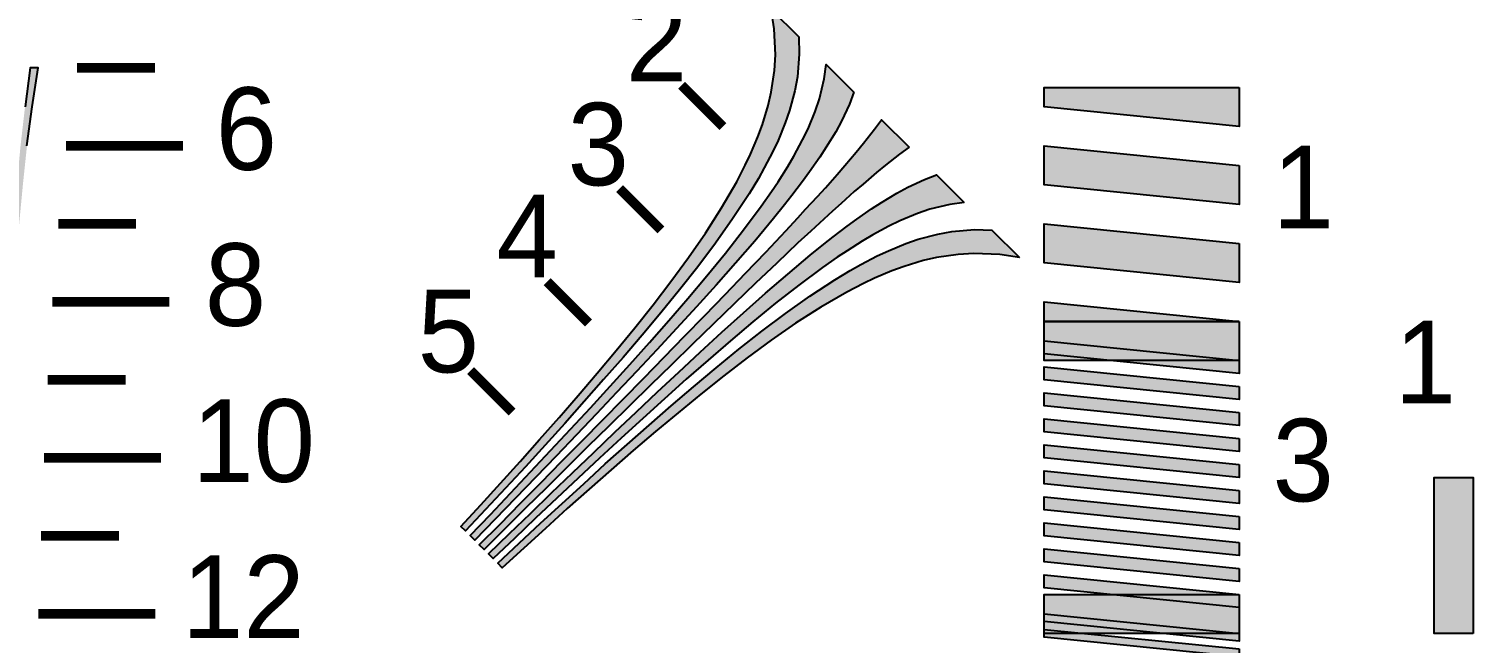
# Model space of a CAD drawing. Header units: millimetres. Extents: x 0 to 1582, y 0 to 984.
# Drawn here: x 902.8 to 1199.1, y 666.2 to 792.2 of the extents above; entities that cross this region are included whole.
import ezdxf

# ---------------------------------------------------------------- set-up
doc = ezdxf.new("R2010")
doc.units = ezdxf.units.MM
for name, color, linetype in [('CENTER', 7, 'Continuous'), ('LABELS', 7, 'Continuous'), ('PERIPHERY', 7, 'Continuous')]:
    doc.layers.add(name, color=color, linetype=linetype)

msp = doc.modelspace()

# ---------------------------------------------------------------- hatches: boundary and pattern name
at = {"layer": 'CENTER', "true_color": 0x000000}
h = msp.add_hatch(color=7, dxfattribs=at)
h.dxf.hatch_style = 1
h.paths.add_polyline_path([(903.12, 784.25), (902.04, 776.25), (901.12, 768.25), (900.36, 760.25), (899.68, 752.25), (899.12, 744.25), (898.64, 736.25), (898.16, 728.25), (897.8, 720.25), (897.44, 712.25), (897.12, 704.25), (896.84, 696.25), (896.56, 688.25), (896.32, 680.25), (896.12, 672.25), (895.92, 664.25), (895.72, 656.25), (895.56, 648.25), (895.4, 640.25), (895.24, 632.25), (895.12, 624.25), (895, 616.25), (894.88, 608.25), (894.76, 600.25), (894.64, 592.25), (894.56, 584.25), (894.44, 576.25), (894.36, 568.25), (894.28, 560.25), (894.2, 552.25), (894.12, 544.25), (894.52, 544.25), (894.6, 552.25), (894.68, 560.25), (894.8, 568.25), (894.88, 576.25), (895, 584.25), (895.12, 592.25), (895.24, 600.25), (895.36, 608.25), (895.52, 616.25), (895.64, 624.25), (895.8, 632.25), (895.96, 640.25), (896.16, 648.25), (896.36, 656.25), (896.56, 664.25), (896.8, 672.25), (897.04, 680.25), (897.32, 688.25), (897.6, 696.25), (897.92, 704.25), (898.28, 712.25), (898.68, 720.25), (899.12, 728.25), (899.64, 736.25), (900.2, 744.25), (900.84, 752.25), (901.6, 760.25), (902.44, 768.25), (903.48, 776.25), (904.72, 784.25), (903.12, 784.25)])
h = msp.add_hatch(color=7, dxfattribs=at)
h.dxf.hatch_style = 1
h.paths.add_polyline_path([(1199.12, 668.25), (1191.12, 668.25), (1191.12, 700.25), (1199.12, 700.25), (1199.12, 668.25)])
at = {"layer": 'PERIPHERY', "true_color": 0x000000}
h = msp.add_hatch(color=7, dxfattribs=at)
h.dxf.hatch_style = 1
h.paths.add_polyline_path([(1060.77, 790.59), (1060.89, 787.09), (1060.49, 782.39), (1059.95, 779.54), (1058.88, 775.52), (1058, 773), (1056.53, 769.38), (1055.46, 767.06), (1053.7, 763.72), (1052.49, 761.55), (1050.57, 758.38), (1047.2, 753.26), (1043.66, 748.31), (1040.04, 743.45), (1036.31, 738.69), (1032.49, 734.03), (1028.62, 729.41), (1024.72, 724.83), (1020.75, 720.31), (1016.77, 715.81), (1012.78, 711.31), (1008.73, 706.87), (1004.69, 702.43), (1000.62, 698.02), (996.52, 693.64), (992.41, 689.25), (991.48, 690.19), (995.53, 694.63), (999.57, 699.07), (1003.61, 703.51), (1007.6, 708.01), (1011.59, 712.5), (1015.52, 717.06), (1019.42, 721.64), (1023.3, 726.25), (1027.12, 730.92), (1030.88, 735.64), (1034.56, 740.45), (1038.15, 745.34), (1041.63, 750.35), (1044.94, 755.53), (1048.05, 760.9), (1049.77, 764.26), (1050.88, 766.56), (1052.4, 770.12), (1053.31, 772.61), (1054.47, 776.54), (1055.12, 779.28), (1055.77, 783.73), (1055.97, 786.92), (1055.74, 792.24), (1055.12, 796.25), (1060.77, 790.59)])
h = msp.add_hatch(color=7, dxfattribs=at)
h.dxf.hatch_style = 1
h.paths.add_polyline_path([(1072.09, 779.28), (1071.16, 776.82), (1069.54, 773.34), (1068.36, 771.13), (1066.43, 767.97), (1065.07, 765.93), (1063.01, 762.9), (1061.57, 760.95), (1059.36, 758.07), (1057.86, 756.17), (1055.6, 753.34), (1051.73, 748.73), (1047.8, 744.18), (1043.81, 739.68), (1039.79, 735.21), (1035.72, 730.8), (1031.64, 726.39), (1027.54, 722), (1023.41, 717.65), (1019.28, 713.29), (1015.15, 708.94), (1011, 704.61), (1006.84, 700.28), (1002.65, 695.98), (998.5, 691.66), (994.31, 687.36), (993.38, 688.29), (997.5, 692.65), (1001.63, 697), (1005.77, 701.36), (1009.87, 705.74), (1013.97, 710.13), (1018.04, 714.54), (1022.08, 718.98), (1026.13, 723.42), (1030.15, 727.89), (1034.1, 732.41), (1038.04, 736.97), (1041.91, 741.58), (1045.73, 746.25), (1049.46, 751), (1053.08, 755.86), (1055.18, 758.86), (1056.53, 760.9), (1058.51, 764.01), (1059.76, 766.16), (1061.54, 769.47), (1062.67, 771.73), (1064.17, 775.32), (1065.02, 777.87), (1066.01, 781.97), (1066.43, 784.94), (1072.09, 779.28)])
h = msp.add_hatch(color=7, dxfattribs=at)
h.dxf.hatch_style = 1
h.paths.add_polyline_path([(1151.12, 780.25), (1151.12, 772.25), (1111.12, 776.25), (1111.12, 780.25), (1151.12, 780.25)])
h = msp.add_hatch(color=7, dxfattribs=at)
h.dxf.hatch_style = 1
h.paths.add_polyline_path([(1083.4, 767.97), (1081.45, 766.52), (1078.6, 764.29), (1076.73, 762.76), (1073.99, 760.41), (1072.15, 758.86), (1069.46, 756.45), (1067.68, 754.84), (1065.02, 752.41), (1063.27, 750.77), (1060.61, 748.33), (1056.25, 744.2), (1051.9, 740.08), (1047.57, 735.92), (1043.27, 731.73), (1038.97, 727.54), (1034.67, 723.36), (1030.37, 719.17), (1026.1, 714.96), (1021.8, 710.77), (1017.53, 706.56), (1013.26, 702.34), (1008.99, 698.13), (1004.72, 693.92), (1000.45, 689.7), (996.21, 685.46), (995.24, 686.42), (999.49, 690.66), (1003.7, 694.93), (1007.92, 699.2), (1012.13, 703.47), (1016.34, 707.75), (1020.56, 712.02), (1024.74, 716.31), (1028.96, 720.59), (1033.14, 724.88), (1037.33, 729.18), (1041.52, 733.48), (1045.7, 737.78), (1049.86, 742.11), (1053.99, 746.47), (1058.12, 750.82), (1060.55, 753.48), (1062.19, 755.23), (1064.63, 757.89), (1066.24, 759.67), (1068.62, 762.39), (1070.2, 764.2), (1072.55, 766.94), (1074.07, 768.81), (1076.31, 771.66), (1077.75, 773.61), (1083.4, 767.97)])
h = msp.add_hatch(color=7, dxfattribs=at)
h.dxf.hatch_style = 1
h.paths.add_polyline_path([(1151.12, 764.25), (1151.12, 756.25), (1111.12, 760.25), (1111.12, 768.25), (1151.12, 764.25)])
h = msp.add_hatch(color=7, dxfattribs=at)
h.dxf.hatch_style = 1
h.paths.add_polyline_path([(1094.72, 756.65), (1091.75, 756.23), (1087.65, 755.24), (1085.1, 754.39), (1081.51, 752.89), (1079.22, 751.79), (1075.94, 749.98), (1073.79, 748.73), (1070.68, 746.75), (1068.64, 745.4), (1065.64, 743.3), (1060.78, 739.68), (1056.03, 735.95), (1051.36, 732.13), (1046.75, 728.26), (1042.19, 724.32), (1037.67, 720.36), (1033.2, 716.35), (1028.76, 712.3), (1024.32, 708.26), (1019.91, 704.19), (1015.52, 700.08), (1011.14, 695.98), (1006.78, 691.85), (1002.43, 687.72), (998.07, 683.6), (997.14, 684.53), (1001.44, 688.71), (1005.77, 692.87), (1010.06, 697.06), (1014.39, 701.21), (1018.72, 705.37), (1023.07, 709.5), (1027.43, 713.63), (1031.78, 717.76), (1036.17, 721.86), (1040.58, 725.94), (1044.99, 730.01), (1049.46, 734.03), (1053.96, 738.01), (1058.51, 741.95), (1063.13, 745.82), (1065.95, 748.09), (1067.85, 749.58), (1070.73, 751.79), (1072.69, 753.23), (1075.69, 755.32), (1077.75, 756.65), (1080.92, 758.58), (1083.12, 759.77), (1086.6, 761.38), (1089.06, 762.31), (1094.72, 756.65)])
h = msp.add_hatch(color=7, dxfattribs=at)
h.dxf.hatch_style = 1
h.paths.add_polyline_path([(1106.03, 745.34), (1102.01, 745.96), (1096.7, 746.19), (1093.5, 745.99), (1089.06, 745.34), (1086.29, 744.72), (1082.38, 743.53), (1079.89, 742.62), (1076.33, 741.1), (1074.04, 739.99), (1070.67, 738.27), (1065.3, 735.16), (1060.12, 731.85), (1055.12, 728.37), (1050.22, 724.78), (1045.42, 721.1), (1040.69, 717.34), (1036.02, 713.52), (1031.41, 709.64), (1026.83, 705.74), (1022.28, 701.81), (1017.78, 697.82), (1013.28, 693.83), (1008.84, 689.79), (1004.4, 685.74), (999.96, 681.7), (999.03, 682.63), (1003.41, 686.73), (1007.8, 690.83), (1012.21, 694.91), (1016.65, 698.95), (1021.09, 703), (1025.59, 706.98), (1030.08, 710.97), (1034.61, 714.93), (1039.19, 718.84), (1043.8, 722.71), (1048.47, 726.53), (1053.22, 730.26), (1058.08, 733.88), (1063.04, 737.42), (1068.16, 740.78), (1071.32, 742.71), (1073.5, 743.92), (1076.84, 745.68), (1079.16, 746.75), (1082.75, 748.25), (1085.3, 749.1), (1089.31, 750.17), (1092.17, 750.71), (1096.86, 751.11), (1100.37, 750.99), (1106.03, 745.34)])
h = msp.add_hatch(color=7, dxfattribs=at)
h.dxf.hatch_style = 1
h.paths.add_polyline_path([(1151.12, 748.25), (1151.12, 740.25), (1111.12, 744.25), (1111.12, 752.25), (1151.12, 748.25)])
h = msp.add_hatch(color=7, dxfattribs=at)
h.dxf.hatch_style = 1
h.paths.add_polyline_path([(1151.12, 732.25), (1111.12, 732.25), (1111.12, 736.25), (1151.12, 732.25)])
h = msp.add_hatch(color=7, dxfattribs=at)
h.dxf.hatch_style = 1
h.paths.add_polyline_path([(1151.12, 732.25), (1151.12, 724.25), (1111.12, 724.25), (1111.12, 732.25), (1151.12, 732.25)])
h = msp.add_hatch(color=7, dxfattribs=at)
h.dxf.hatch_style = 1
h.paths.add_polyline_path([(1151.12, 724.25), (1151.12, 721.58), (1111.12, 725.58), (1111.12, 728.25), (1151.12, 724.25)])
h = msp.add_hatch(color=7, dxfattribs=at)
h.dxf.hatch_style = 1
h.paths.add_polyline_path([(1151.12, 718.92), (1151.12, 716.25), (1111.12, 720.25), (1111.12, 722.92), (1151.12, 718.92)])
h = msp.add_hatch(color=7, dxfattribs=at)
h.dxf.hatch_style = 1
h.paths.add_polyline_path([(1151.12, 713.58), (1151.12, 710.91), (1111.12, 714.92), (1111.12, 717.58), (1151.12, 713.58)])
h = msp.add_hatch(color=7, dxfattribs=at)
h.dxf.hatch_style = 1
h.paths.add_polyline_path([(1151.12, 708.25), (1151.12, 705.58), (1111.12, 709.58), (1111.12, 712.25), (1151.12, 708.25)])
h = msp.add_hatch(color=7, dxfattribs=at)
h.dxf.hatch_style = 1
h.paths.add_polyline_path([(1151.12, 702.92), (1151.12, 700.25), (1111.12, 704.25), (1111.12, 706.91), (1151.12, 702.92)])
h = msp.add_hatch(color=7, dxfattribs=at)
h.dxf.hatch_style = 1
h.paths.add_polyline_path([(1151.12, 697.58), (1151.12, 694.91), (1111.12, 698.91), (1111.12, 701.58), (1151.12, 697.58)])
h = msp.add_hatch(color=7, dxfattribs=at)
h.dxf.hatch_style = 1
h.paths.add_polyline_path([(1151.12, 692.25), (1151.12, 689.58), (1111.12, 693.58), (1111.12, 696.25), (1151.12, 692.25)])
h = msp.add_hatch(color=7, dxfattribs=at)
h.dxf.hatch_style = 1
h.paths.add_polyline_path([(1151.12, 686.91), (1151.12, 684.25), (1111.12, 688.25), (1111.12, 690.92), (1151.12, 686.91)])
h = msp.add_hatch(color=7, dxfattribs=at)
h.dxf.hatch_style = 1
h.paths.add_polyline_path([(1151.12, 681.58), (1151.12, 678.91), (1111.12, 682.91), (1111.12, 685.58), (1151.12, 681.58)])
h = msp.add_hatch(color=7, dxfattribs=at)
h.dxf.hatch_style = 1
h.paths.add_polyline_path([(1151.12, 676.25), (1151.12, 673.58), (1111.12, 677.58), (1111.12, 680.25), (1151.12, 676.25)])
h = msp.add_hatch(color=7, dxfattribs=at)
h.dxf.hatch_style = 1
h.paths.add_polyline_path([(1151.12, 676.25), (1151.12, 668.25), (1111.12, 668.25), (1111.12, 676.25), (1151.12, 676.25)])
h = msp.add_hatch(color=7, dxfattribs=at)
h.dxf.hatch_style = 1
h.paths.add_polyline_path([(1151.12, 668.25), (1151.12, 666.65), (1111.12, 670.65), (1111.12, 672.25), (1151.12, 668.25)])
h = msp.add_hatch(color=7, dxfattribs=at)
h.dxf.hatch_style = 1
h.paths.add_polyline_path([(1151.12, 665.05), (1151.12, 663.45), (1111.12, 667.45), (1111.12, 669.05), (1151.12, 665.05)])

# ---------------------------------------------------------------- linework, layer by layer
at = {"layer": 'CENTER', "color": 250, "lineweight": 35, "const_width": 2}
for points in [[(912.72, 784.25), (928.72, 784.25)], [(910.44, 768.25), (934.44, 768.25)], [(908.84, 752.25), (924.84, 752.25)], [(907.64, 736.25), (931.64, 736.25)], [(906.68, 720.25), (922.68, 720.25)], [(905.92, 704.25), (929.92, 704.25)], [(905.32, 688.25), (921.32, 688.25)], [(904.8, 672.25), (928.8, 672.25)]]:
    msp.add_lwpolyline(points, dxfattribs=at)
at = {"layer": 'CENTER', "color": 250}
msp.add_lwpolyline([(902.44, 768.25), (903.48, 776.25), (904.72, 784.25), (903.12, 784.25), (903.12, 784.25), (902.04, 776.25)], dxfattribs=at)
msp.add_lwpolyline([(1199.12, 668.25), (1191.12, 668.25), (1191.12, 700.25), (1199.12, 700.25), (1199.12, 668.25)], close=True, dxfattribs=at)
at = {"layer": 'CENTER', "color": 250, "true_color": 0x000000}
for points in [[(904.72, 784.25), (900.36, 760.25), (899.68, 752.25)], [(899.68, 752.25), (903.48, 776.25), (904.72, 784.25)], [(904.72, 784.25), (901.12, 768.25), (900.36, 760.25)], [(904.72, 784.25), (902.04, 776.25), (901.12, 768.25)], [(904.72, 784.25), (903.12, 784.25), (902.04, 776.25)], [(899.68, 752.25), (902.44, 768.25), (903.48, 776.25)], [(1199.12, 668.25), (1199.12, 700.25), (1191.12, 700.25)], [(1191.12, 700.25), (1191.12, 668.25), (1199.12, 668.25)]]:
    msp.add_solid(points, dxfattribs=at)
at = {"layer": 'PERIPHERY', "color": 250}
for points in [[(1060.77, 790.59), (1060.89, 787.09), (1060.49, 782.39), (1059.95, 779.54), (1058.88, 775.52), (1058, 773), (1056.53, 769.38), (1055.46, 767.06), (1053.7, 763.72), (1052.49, 761.55), (1050.57, 758.38), (1047.2, 753.26), (1043.66, 748.31), (1040.04, 743.45), (1036.31, 738.69), (1032.49, 734.03), (1028.62, 729.41), (1024.72, 724.83), (1020.75, 720.31), (1016.77, 715.81), (1012.78, 711.31), (1008.73, 706.87), (1004.69, 702.43), (1000.62, 698.02), (996.52, 693.64), (992.41, 689.25), (991.48, 690.19), (995.53, 694.63), (999.57, 699.07), (1003.61, 703.51), (1007.6, 708.01), (1011.59, 712.5), (1015.52, 717.06), (1019.42, 721.64), (1023.3, 726.25), (1027.12, 730.92), (1030.88, 735.64), (1034.56, 740.45), (1038.15, 745.34), (1041.63, 750.35), (1044.94, 755.53), (1048.05, 760.9), (1049.77, 764.26), (1050.88, 766.56), (1052.4, 770.12), (1053.31, 772.61), (1054.47, 776.54), (1055.12, 779.28), (1055.77, 783.73), (1055.97, 786.92), (1055.74, 792.24), (1055.12, 796.25), (1060.77, 790.59)], [(1072.09, 779.28), (1071.16, 776.82), (1069.54, 773.34), (1068.36, 771.13), (1066.43, 767.97), (1065.07, 765.93), (1063.01, 762.9), (1061.57, 760.95), (1059.36, 758.07), (1057.86, 756.17), (1055.6, 753.34), (1051.73, 748.73), (1047.8, 744.18), (1043.81, 739.68), (1039.79, 735.21), (1035.72, 730.8), (1031.64, 726.39), (1027.54, 722), (1023.41, 717.65), (1019.28, 713.29), (1015.15, 708.94), (1011, 704.61), (1006.84, 700.28), (1002.65, 695.98), (998.5, 691.66), (994.31, 687.36), (993.38, 688.29), (997.5, 692.65), (1001.63, 697), (1005.77, 701.36), (1009.87, 705.74), (1013.97, 710.13), (1018.04, 714.54), (1022.08, 718.98), (1026.13, 723.42), (1030.15, 727.89), (1034.1, 732.41), (1038.04, 736.97), (1041.91, 741.58), (1045.73, 746.25), (1049.46, 751), (1053.08, 755.86), (1055.18, 758.86), (1056.53, 760.9), (1058.51, 764.01), (1059.76, 766.16), (1061.54, 769.47), (1062.67, 771.73), (1064.17, 775.32), (1065.02, 777.87), (1066.01, 781.97), (1066.43, 784.94), (1072.09, 779.28)], [(1151.12, 780.25), (1151.12, 772.25), (1111.12, 776.25), (1111.12, 780.25), (1151.12, 780.25)], [(1083.4, 767.97), (1081.45, 766.52), (1078.6, 764.29), (1076.73, 762.76), (1073.99, 760.41), (1072.15, 758.86), (1069.46, 756.45), (1067.68, 754.84), (1065.02, 752.41), (1063.27, 750.77), (1060.61, 748.33), (1056.25, 744.2), (1051.9, 740.08), (1047.57, 735.92), (1043.27, 731.73), (1038.97, 727.54), (1034.67, 723.36), (1030.37, 719.17), (1026.1, 714.96), (1021.8, 710.77), (1017.53, 706.56), (1013.26, 702.34), (1008.99, 698.13), (1004.72, 693.92), (1000.45, 689.7), (996.21, 685.46), (995.24, 686.42), (999.49, 690.66), (1003.7, 694.93), (1007.92, 699.2), (1012.13, 703.47), (1016.34, 707.75), (1020.56, 712.02), (1024.74, 716.31), (1028.96, 720.59), (1033.14, 724.88), (1037.33, 729.18), (1041.52, 733.48), (1045.7, 737.78), (1049.86, 742.11), (1053.99, 746.47), (1058.12, 750.82), (1060.55, 753.48), (1062.19, 755.23), (1064.63, 757.89), (1066.24, 759.67), (1068.62, 762.39), (1070.2, 764.2), (1072.55, 766.94), (1074.07, 768.81), (1076.31, 771.66), (1077.75, 773.61), (1083.4, 767.97)], [(1151.12, 764.25), (1151.12, 756.25), (1111.12, 760.25), (1111.12, 768.25), (1151.12, 764.25)], [(1094.72, 756.65), (1091.75, 756.23), (1087.65, 755.24), (1085.1, 754.39), (1081.51, 752.89), (1079.22, 751.79), (1075.94, 749.98), (1073.79, 748.73), (1070.68, 746.75), (1068.64, 745.4), (1065.64, 743.3), (1060.78, 739.68), (1056.03, 735.95), (1051.36, 732.13), (1046.75, 728.26), (1042.19, 724.32), (1037.67, 720.36), (1033.2, 716.35), (1028.76, 712.3), (1024.32, 708.26), (1019.91, 704.19), (1015.52, 700.08), (1011.14, 695.98), (1006.78, 691.85), (1002.43, 687.72), (998.07, 683.6), (997.14, 684.53), (1001.44, 688.71), (1005.77, 692.87), (1010.06, 697.06), (1014.39, 701.21), (1018.72, 705.37), (1023.07, 709.5), (1027.43, 713.63), (1031.78, 717.76), (1036.17, 721.86), (1040.58, 725.94), (1044.99, 730.01), (1049.46, 734.03), (1053.96, 738.01), (1058.51, 741.95), (1063.13, 745.82), (1065.95, 748.09), (1067.85, 749.58), (1070.73, 751.79), (1072.69, 753.23), (1075.69, 755.32), (1077.75, 756.65), (1080.92, 758.58), (1083.12, 759.77), (1086.6, 761.38), (1089.06, 762.31), (1094.72, 756.65)], [(1106.03, 745.34), (1102.01, 745.96), (1096.7, 746.19), (1093.5, 745.99), (1089.06, 745.34), (1086.29, 744.72), (1082.38, 743.53), (1079.89, 742.62), (1076.33, 741.1), (1074.04, 739.99), (1070.67, 738.27), (1065.3, 735.16), (1060.12, 731.85), (1055.12, 728.37), (1050.22, 724.78), (1045.42, 721.1), (1040.69, 717.34), (1036.02, 713.52), (1031.41, 709.64), (1026.83, 705.74), (1022.28, 701.81), (1017.78, 697.82), (1013.28, 693.83), (1008.84, 689.79), (1004.4, 685.74), (999.96, 681.7), (999.03, 682.63), (1003.41, 686.73), (1007.8, 690.83), (1012.21, 694.91), (1016.65, 698.95), (1021.09, 703), (1025.59, 706.98), (1030.08, 710.97), (1034.61, 714.93), (1039.19, 718.84), (1043.8, 722.71), (1048.47, 726.53), (1053.22, 730.26), (1058.08, 733.88), (1063.04, 737.42), (1068.16, 740.78), (1071.32, 742.71), (1073.5, 743.92), (1076.84, 745.68), (1079.16, 746.75), (1082.75, 748.25), (1085.3, 749.1), (1089.31, 750.17), (1092.17, 750.71), (1096.86, 751.11), (1100.37, 750.99), (1106.03, 745.34)], [(1151.12, 748.25), (1151.12, 740.25), (1111.12, 744.25), (1111.12, 752.25), (1151.12, 748.25)], [(1151.12, 732.25), (1111.12, 732.25), (1111.12, 736.25), (1151.12, 732.25)], [(1151.12, 732.25), (1151.12, 724.25), (1111.12, 724.25), (1111.12, 732.25), (1151.12, 732.25)], [(1151.12, 724.25), (1151.12, 721.58), (1111.12, 725.58), (1111.12, 728.25), (1151.12, 724.25)], [(1151.12, 718.92), (1151.12, 716.25), (1111.12, 720.25), (1111.12, 722.92), (1151.12, 718.92)], [(1151.12, 713.58), (1151.12, 710.91), (1111.12, 714.92), (1111.12, 717.58), (1151.12, 713.58)], [(1151.12, 708.25), (1151.12, 705.58), (1111.12, 709.58), (1111.12, 712.25), (1151.12, 708.25)], [(1151.12, 702.92), (1151.12, 700.25), (1111.12, 704.25), (1111.12, 706.91), (1151.12, 702.92)], [(1151.12, 697.58), (1151.12, 694.91), (1111.12, 698.91), (1111.12, 701.58), (1151.12, 697.58)], [(1151.12, 692.25), (1151.12, 689.58), (1111.12, 693.58), (1111.12, 696.25), (1151.12, 692.25)], [(1151.12, 686.91), (1151.12, 684.25), (1111.12, 688.25), (1111.12, 690.92), (1151.12, 686.91)], [(1151.12, 681.58), (1151.12, 678.91), (1111.12, 682.91), (1111.12, 685.58), (1151.12, 681.58)], [(1151.12, 676.25), (1151.12, 673.58), (1111.12, 677.58), (1111.12, 680.25), (1151.12, 676.25)], [(1151.12, 676.25), (1151.12, 668.25), (1111.12, 668.25), (1111.12, 676.25), (1151.12, 676.25)], [(1151.12, 668.25), (1151.12, 666.65), (1111.12, 670.65), (1111.12, 672.25), (1151.12, 668.25)], [(1151.12, 665.05), (1151.12, 663.45), (1111.12, 667.45), (1111.12, 669.05), (1151.12, 665.05)]]:
    msp.add_lwpolyline(points, close=True, dxfattribs=at)
at = {"layer": 'PERIPHERY', "color": 250, "lineweight": 35, "const_width": 2}
for points in [[(1036.73, 780.7), (1045.22, 772.21)], [(1024.01, 759.48), (1032.49, 751)], [(1009.16, 740.39), (1017.64, 731.91)], [(993.46, 722.15), (1001.95, 713.66)]]:
    msp.add_lwpolyline(points, dxfattribs=at)
at = {"layer": 'PERIPHERY', "color": 250, "true_color": 0x000000}
for points in [[(1060.77, 790.59), (1055.12, 796.25), (1055.74, 792.24)], [(1060.77, 790.59), (1055.74, 792.24), (1055.97, 786.92)], [(1060.77, 790.59), (1052.4, 770.12), (1043.66, 748.31)], [(1060.77, 790.59), (1043.66, 748.31), (1047.2, 753.26)], [(1060.77, 790.59), (1047.2, 753.26), (1050.57, 758.38)], [(1060.77, 790.59), (1050.57, 758.38), (1052.49, 761.55)], [(1060.77, 790.59), (1053.31, 772.61), (1052.4, 770.12)], [(1060.77, 790.59), (1052.49, 761.55), (1053.7, 763.72)], [(1060.77, 790.59), (1054.47, 776.54), (1053.31, 772.61)], [(1060.77, 790.59), (1053.7, 763.72), (1055.46, 767.06)], [(1060.77, 790.59), (1055.12, 779.28), (1054.47, 776.54)], [(1060.77, 790.59), (1055.77, 783.73), (1055.12, 779.28)], [(1060.77, 790.59), (1055.46, 767.06), (1056.53, 769.38)], [(1060.77, 790.59), (1055.97, 786.92), (1055.77, 783.73)], [(1060.77, 790.59), (1056.53, 769.38), (1058, 773)], [(1060.77, 790.59), (1058, 773), (1058.88, 775.52)], [(1060.77, 790.59), (1058.88, 775.52), (1059.95, 779.54)], [(1060.77, 790.59), (1059.95, 779.54), (1060.49, 782.39)], [(1060.49, 782.39), (1060.89, 787.09), (1060.77, 790.59)], [(1072.09, 779.28), (1066.43, 784.94), (1066.01, 781.97)], [(1072.09, 779.28), (1045.73, 746.25), (1023.41, 717.65)], [(1072.09, 779.28), (1023.41, 717.65), (1027.54, 722)], [(1072.09, 779.28), (1027.54, 722), (1031.64, 726.39)], [(1072.09, 779.28), (1031.64, 726.39), (1035.72, 730.8)], [(1072.09, 779.28), (1035.72, 730.8), (1039.79, 735.21)], [(1072.09, 779.28), (1039.79, 735.21), (1043.81, 739.68)], [(1072.09, 779.28), (1043.81, 739.68), (1047.8, 744.18)], [(1072.09, 779.28), (1049.46, 751), (1045.73, 746.25)], [(1072.09, 779.28), (1047.8, 744.18), (1051.73, 748.73)], [(1072.09, 779.28), (1053.08, 755.86), (1049.46, 751)], [(1072.09, 779.28), (1051.73, 748.73), (1055.6, 753.34)], [(1072.09, 779.28), (1055.18, 758.86), (1053.08, 755.86)], [(1072.09, 779.28), (1056.53, 760.9), (1055.18, 758.86)], [(1072.09, 779.28), (1055.6, 753.34), (1057.86, 756.17)], [(1072.09, 779.28), (1058.51, 764.01), (1056.53, 760.9)], [(1072.09, 779.28), (1057.86, 756.17), (1059.36, 758.07)], [(1072.09, 779.28), (1059.76, 766.16), (1058.51, 764.01)], [(1072.09, 779.28), (1059.36, 758.07), (1061.57, 760.95)], [(1072.09, 779.28), (1061.54, 769.47), (1059.76, 766.16)], [(1072.09, 779.28), (1062.67, 771.73), (1061.54, 769.47)], [(1072.09, 779.28), (1061.57, 760.95), (1063.01, 762.9)], [(1072.09, 779.28), (1064.17, 775.32), (1062.67, 771.73)], [(1072.09, 779.28), (1063.01, 762.9), (1065.07, 765.93)], [(1072.09, 779.28), (1065.02, 777.87), (1064.17, 775.32)], [(1072.09, 779.28), (1066.01, 781.97), (1065.02, 777.87)], [(1072.09, 779.28), (1065.07, 765.93), (1066.43, 767.97)], [(1072.09, 779.28), (1066.43, 767.97), (1068.36, 771.13)], [(1072.09, 779.28), (1068.36, 771.13), (1069.54, 773.34)], [(1069.54, 773.34), (1071.16, 776.82), (1072.09, 779.28)], [(1151.12, 780.25), (1111.12, 780.25), (1111.12, 776.25)], [(1111.12, 776.25), (1151.12, 772.25), (1151.12, 780.25)], [(1083.4, 767.97), (1077.75, 773.61), (1076.31, 771.66)], [(1083.4, 767.97), (1076.31, 771.66), (1074.07, 768.81)], [(1052.4, 770.12), (1050.88, 766.56), (1043.66, 748.31)], [(1083.4, 767.97), (1058.12, 750.82), (1053.99, 746.47)], [(1053.99, 746.47), (1081.45, 766.52), (1083.4, 767.97)], [(1083.4, 767.97), (1060.55, 753.48), (1058.12, 750.82)], [(1083.4, 767.97), (1062.19, 755.23), (1060.55, 753.48)], [(1083.4, 767.97), (1064.63, 757.89), (1062.19, 755.23)], [(1083.4, 767.97), (1066.24, 759.67), (1064.63, 757.89)], [(1083.4, 767.97), (1068.62, 762.39), (1066.24, 759.67)], [(1083.4, 767.97), (1070.2, 764.2), (1068.62, 762.39)], [(1083.4, 767.97), (1072.55, 766.94), (1070.2, 764.2)], [(1083.4, 767.97), (1074.07, 768.81), (1072.55, 766.94)], [(1151.12, 764.25), (1111.12, 768.25), (1111.12, 760.25)], [(1050.88, 766.56), (1049.77, 764.26), (1040.04, 743.45)], [(1050.88, 766.56), (1040.04, 743.45), (1043.66, 748.31)], [(1053.99, 746.47), (1078.6, 764.29), (1081.45, 766.52)], [(1049.77, 764.26), (1048.05, 760.9), (1040.04, 743.45)], [(1053.99, 746.47), (1076.73, 762.76), (1078.6, 764.29)], [(1053.99, 746.47), (1073.99, 760.41), (1076.73, 762.76)], [(1094.72, 756.65), (1089.06, 762.31), (1086.6, 761.38)], [(1111.12, 760.25), (1151.12, 756.25), (1151.12, 764.25)], [(1048.05, 760.9), (1044.94, 755.53), (1032.49, 734.03)], [(1048.05, 760.9), (1032.49, 734.03), (1036.31, 738.69)], [(1048.05, 760.9), (1036.31, 738.69), (1040.04, 743.45)], [(1053.99, 746.47), (1072.15, 758.86), (1073.99, 760.41)], [(1053.99, 746.47), (1069.46, 756.45), (1072.15, 758.86)], [(1094.72, 756.65), (1080.92, 758.58), (1077.75, 756.65)], [(1094.72, 756.65), (1083.12, 759.77), (1080.92, 758.58)], [(1094.72, 756.65), (1086.6, 761.38), (1083.12, 759.77)], [(1053.99, 746.47), (1067.68, 754.84), (1069.46, 756.45)], [(1094.72, 756.65), (1077.75, 756.65), (1075.69, 755.32)], [(1075.69, 755.32), (1091.75, 756.23), (1094.72, 756.65)], [(1075.69, 755.32), (1087.65, 755.24), (1091.75, 756.23)], [(1075.69, 755.32), (1001.44, 688.71), (997.14, 684.53)], [(1075.69, 755.32), (997.14, 684.53), (1024.32, 708.26)], [(1075.69, 755.32), (1005.77, 692.87), (1001.44, 688.71)], [(1075.69, 755.32), (1010.06, 697.06), (1005.77, 692.87)], [(1075.69, 755.32), (1014.39, 701.21), (1010.06, 697.06)], [(1075.69, 755.32), (1018.72, 705.37), (1014.39, 701.21)], [(1075.69, 755.32), (1023.07, 709.5), (1018.72, 705.37)], [(1075.69, 755.32), (1027.43, 713.63), (1023.07, 709.5)], [(1075.69, 755.32), (1024.32, 708.26), (1028.76, 712.3)], [(1075.69, 755.32), (1031.78, 717.76), (1027.43, 713.63)], [(1044.94, 755.53), (1041.63, 750.35), (1028.62, 729.41)], [(1044.94, 755.53), (1028.62, 729.41), (1032.49, 734.03)], [(1075.69, 755.32), (1028.76, 712.3), (1033.2, 716.35)], [(1075.69, 755.32), (1036.17, 721.86), (1031.78, 717.76)], [(1075.69, 755.32), (1033.2, 716.35), (1037.67, 720.36)], [(1075.69, 755.32), (1040.58, 725.94), (1036.17, 721.86)], [(1075.69, 755.32), (1037.67, 720.36), (1042.19, 724.32)], [(1075.69, 755.32), (1044.99, 730.01), (1040.58, 725.94)], [(1075.69, 755.32), (1042.19, 724.32), (1046.75, 728.26)], [(1075.69, 755.32), (1049.46, 734.03), (1044.99, 730.01)], [(1075.69, 755.32), (1046.75, 728.26), (1051.36, 732.13)], [(1075.69, 755.32), (1053.96, 738.01), (1049.46, 734.03)], [(1075.69, 755.32), (1051.36, 732.13), (1056.03, 735.95)], [(1075.69, 755.32), (1058.51, 741.95), (1053.96, 738.01)], [(1053.99, 746.47), (1065.02, 752.41), (1067.68, 754.84)], [(1075.69, 755.32), (1056.03, 735.95), (1060.78, 739.68)], [(1075.69, 755.32), (1063.13, 745.82), (1058.51, 741.95)], [(1075.69, 755.32), (1060.78, 739.68), (1065.64, 743.3)], [(1075.69, 755.32), (1065.95, 748.09), (1063.13, 745.82)], [(1075.69, 755.32), (1065.64, 743.3), (1068.64, 745.4)], [(1075.69, 755.32), (1067.85, 749.58), (1065.95, 748.09)], [(1075.69, 755.32), (1070.73, 751.79), (1067.85, 749.58)], [(1075.69, 755.32), (1068.64, 745.4), (1070.68, 746.75)], [(1075.69, 755.32), (1070.68, 746.75), (1073.79, 748.73)], [(1075.69, 755.32), (1072.69, 753.23), (1070.73, 751.79)], [(1075.69, 755.32), (1073.79, 748.73), (1075.94, 749.98)], [(1075.69, 755.32), (1075.94, 749.98), (1079.22, 751.79)], [(1075.69, 755.32), (1079.22, 751.79), (1081.51, 752.89)], [(1075.69, 755.32), (1081.51, 752.89), (1085.1, 754.39)], [(1075.69, 755.32), (1085.1, 754.39), (1087.65, 755.24)], [(1041.63, 750.35), (1038.15, 745.34), (1020.75, 720.31)], [(1041.63, 750.35), (1020.75, 720.31), (1024.72, 724.83)], [(1041.63, 750.35), (1024.72, 724.83), (1028.62, 729.41)], [(1053.99, 746.47), (1063.27, 750.77), (1065.02, 752.41)], [(1053.99, 746.47), (1060.61, 748.33), (1063.27, 750.77)], [(1106.03, 745.34), (1089.31, 750.17), (1085.3, 749.1)], [(1106.03, 745.34), (1092.17, 750.71), (1089.31, 750.17)], [(1106.03, 745.34), (1096.86, 751.11), (1092.17, 750.71)], [(1106.03, 745.34), (1100.37, 750.99), (1096.86, 751.11)], [(1151.12, 748.25), (1111.12, 752.25), (1111.12, 744.25)], [(1085.3, 749.1), (1039.19, 718.84), (1034.61, 714.93)], [(1085.3, 749.1), (1034.61, 714.93), (1060.12, 731.85)], [(1085.3, 749.1), (1043.8, 722.71), (1039.19, 718.84)], [(1085.3, 749.1), (1048.47, 726.53), (1043.8, 722.71)], [(1085.3, 749.1), (1053.22, 730.26), (1048.47, 726.53)], [(1085.3, 749.1), (1058.08, 733.88), (1053.22, 730.26)], [(1053.99, 746.47), (1056.25, 744.2), (1060.61, 748.33)], [(1085.3, 749.1), (1063.04, 737.42), (1058.08, 733.88)], [(1085.3, 749.1), (1060.12, 731.85), (1065.3, 735.16)], [(1085.3, 749.1), (1068.16, 740.78), (1063.04, 737.42)], [(1085.3, 749.1), (1065.3, 735.16), (1070.67, 738.27)], [(1085.3, 749.1), (1071.32, 742.71), (1068.16, 740.78)], [(1085.3, 749.1), (1070.67, 738.27), (1074.04, 739.99)], [(1085.3, 749.1), (1073.5, 743.92), (1071.32, 742.71)], [(1085.3, 749.1), (1076.84, 745.68), (1073.5, 743.92)], [(1085.3, 749.1), (1074.04, 739.99), (1076.33, 741.1)], [(1085.3, 749.1), (1076.33, 741.1), (1079.89, 742.62)], [(1085.3, 749.1), (1079.16, 746.75), (1076.84, 745.68)], [(1085.3, 749.1), (1082.75, 748.25), (1079.16, 746.75)], [(1085.3, 749.1), (1079.89, 742.62), (1082.38, 743.53)], [(1085.3, 749.1), (1082.38, 743.53), (1086.29, 744.72)], [(1085.3, 749.1), (1086.29, 744.72), (1089.06, 745.34)], [(1085.3, 749.1), (1089.06, 745.34), (1093.5, 745.99)], [(1085.3, 749.1), (1093.5, 745.99), (1096.7, 746.19)], [(1085.3, 749.1), (1096.7, 746.19), (1102.01, 745.96)], [(1085.3, 749.1), (1102.01, 745.96), (1106.03, 745.34)], [(1111.12, 744.25), (1151.12, 740.25), (1151.12, 748.25)], [(1053.99, 746.47), (1049.86, 742.11), (996.21, 685.46)], [(1053.99, 746.47), (996.21, 685.46), (1000.45, 689.7)], [(1053.99, 746.47), (1000.45, 689.7), (1004.72, 693.92)], [(1053.99, 746.47), (1004.72, 693.92), (1008.99, 698.13)], [(1053.99, 746.47), (1008.99, 698.13), (1013.26, 702.34)], [(1053.99, 746.47), (1013.26, 702.34), (1017.53, 706.56)], [(1038.15, 745.34), (1034.56, 740.45), (1016.77, 715.81)], [(1038.15, 745.34), (1016.77, 715.81), (1020.75, 720.31)], [(1053.99, 746.47), (1017.53, 706.56), (1021.8, 710.77)], [(1045.73, 746.25), (1041.91, 741.58), (1019.28, 713.29)], [(1045.73, 746.25), (1019.28, 713.29), (1023.41, 717.65)], [(1053.99, 746.47), (1021.8, 710.77), (1026.1, 714.96)], [(1053.99, 746.47), (1026.1, 714.96), (1030.37, 719.17)], [(1053.99, 746.47), (1030.37, 719.17), (1034.67, 723.36)], [(1053.99, 746.47), (1034.67, 723.36), (1038.97, 727.54)], [(1053.99, 746.47), (1038.97, 727.54), (1043.27, 731.73)], [(1053.99, 746.47), (1043.27, 731.73), (1047.57, 735.92)], [(1053.99, 746.47), (1047.57, 735.92), (1051.9, 740.08)], [(1053.99, 746.47), (1051.9, 740.08), (1056.25, 744.2)], [(1049.86, 742.11), (1045.7, 737.78), (996.21, 685.46)], [(1041.91, 741.58), (1038.04, 736.97), (1011, 704.61)], [(1041.91, 741.58), (1011, 704.61), (1015.15, 708.94)], [(1041.91, 741.58), (1015.15, 708.94), (1019.28, 713.29)], [(1045.7, 737.78), (1041.52, 733.48), (996.21, 685.46)], [(1034.56, 740.45), (1030.88, 735.64), (1012.78, 711.31)], [(1034.56, 740.45), (1012.78, 711.31), (1016.77, 715.81)], [(1038.04, 736.97), (1034.1, 732.41), (1002.65, 695.98)], [(1038.04, 736.97), (1002.65, 695.98), (1006.84, 700.28)], [(1030.88, 735.64), (1027.12, 730.92), (1004.69, 702.43)], [(1030.88, 735.64), (1004.69, 702.43), (1008.73, 706.87)], [(1038.04, 736.97), (1006.84, 700.28), (1011, 704.61)], [(1030.88, 735.64), (1008.73, 706.87), (1012.78, 711.31)], [(1111.12, 736.25), (1111.12, 732.25), (1151.12, 732.25)], [(1041.52, 733.48), (1037.33, 729.18), (996.21, 685.46)], [(1034.1, 732.41), (1030.15, 727.89), (998.5, 691.66)], [(1034.1, 732.41), (998.5, 691.66), (1002.65, 695.98)], [(1034.61, 714.93), (1055.12, 728.37), (1060.12, 731.85)], [(1151.12, 732.25), (1111.12, 732.25), (1111.12, 724.25)], [(1111.12, 724.25), (1151.12, 724.25), (1151.12, 732.25)], [(1037.33, 729.18), (1028.96, 720.59), (996.21, 685.46)], [(1027.12, 730.92), (1023.3, 726.25), (1000.62, 698.02)], [(1027.12, 730.92), (1000.62, 698.02), (1004.69, 702.43)], [(1037.33, 729.18), (1033.14, 724.88), (1028.96, 720.59)], [(1023.3, 726.25), (1019.42, 721.64), (992.41, 689.25)], [(1023.3, 726.25), (992.41, 689.25), (996.52, 693.64)], [(1030.15, 727.89), (1026.13, 723.42), (994.31, 687.36)], [(1030.15, 727.89), (994.31, 687.36), (998.5, 691.66)], [(1023.3, 726.25), (996.52, 693.64), (1000.62, 698.02)], [(1034.61, 714.93), (1050.22, 724.78), (1055.12, 728.37)], [(1151.12, 724.25), (1111.12, 728.25), (1111.12, 725.58)], [(1026.13, 723.42), (1018.04, 714.54), (994.31, 687.36)], [(1026.13, 723.42), (1022.08, 718.98), (1018.04, 714.54)], [(1034.61, 714.93), (1045.42, 721.1), (1050.22, 724.78)], [(1111.12, 725.58), (1151.12, 721.58), (1151.12, 724.25)], [(1019.42, 721.64), (1015.52, 717.06), (992.41, 689.25)], [(1028.96, 720.59), (1020.56, 712.02), (996.21, 685.46)], [(1028.96, 720.59), (1024.74, 716.31), (1020.56, 712.02)], [(1034.61, 714.93), (1040.69, 717.34), (1045.42, 721.1)], [(1151.12, 718.92), (1111.12, 722.92), (1111.12, 720.25)], [(1111.12, 720.25), (1151.12, 716.25), (1151.12, 718.92)], [(1015.52, 717.06), (1011.59, 712.5), (992.41, 689.25)], [(1034.61, 714.93), (1036.02, 713.52), (1040.69, 717.34)], [(1151.12, 713.58), (1111.12, 717.58), (1111.12, 714.92)], [(1018.04, 714.54), (1013.97, 710.13), (994.31, 687.36)], [(1034.61, 714.93), (1003.41, 686.73), (999.03, 682.63)], [(1034.61, 714.93), (999.03, 682.63), (999.96, 681.7)], [(1034.61, 714.93), (999.96, 681.7), (1004.4, 685.74)], [(1034.61, 714.93), (1007.8, 690.83), (1003.41, 686.73)], [(1034.61, 714.93), (1004.4, 685.74), (1008.84, 689.79)], [(1034.61, 714.93), (1012.21, 694.91), (1007.8, 690.83)], [(1034.61, 714.93), (1008.84, 689.79), (1013.28, 693.83)], [(1034.61, 714.93), (1016.65, 698.95), (1012.21, 694.91)], [(1034.61, 714.93), (1013.28, 693.83), (1017.78, 697.82)], [(1034.61, 714.93), (1021.09, 703), (1016.65, 698.95)], [(1034.61, 714.93), (1017.78, 697.82), (1022.28, 701.81)], [(1034.61, 714.93), (1025.59, 706.98), (1021.09, 703)], [(1034.61, 714.93), (1022.28, 701.81), (1026.83, 705.74)], [(1034.61, 714.93), (1030.08, 710.97), (1025.59, 706.98)], [(1034.61, 714.93), (1026.83, 705.74), (1031.41, 709.64)], [(1034.61, 714.93), (1031.41, 709.64), (1036.02, 713.52)], [(1111.12, 714.92), (1151.12, 710.91), (1151.12, 713.58)], [(1011.59, 712.5), (1003.61, 703.51), (992.41, 689.25)], [(1020.56, 712.02), (1012.13, 703.47), (996.21, 685.46)], [(1011.59, 712.5), (1007.6, 708.01), (1003.61, 703.51)], [(1020.56, 712.02), (1016.34, 707.75), (1012.13, 703.47)], [(1151.12, 708.25), (1111.12, 712.25), (1111.12, 709.58)], [(1013.97, 710.13), (1009.87, 705.74), (994.31, 687.36)], [(997.14, 684.53), (1019.91, 704.19), (1024.32, 708.26)], [(1111.12, 709.58), (1151.12, 705.58), (1151.12, 708.25)], [(1009.87, 705.74), (1005.77, 701.36), (994.31, 687.36)], [(1151.12, 702.92), (1111.12, 706.91), (1111.12, 704.25)], [(1003.61, 703.51), (999.57, 699.07), (992.41, 689.25)], [(1012.13, 703.47), (1003.7, 694.93), (996.21, 685.46)], [(997.14, 684.53), (1015.52, 700.08), (1019.91, 704.19)], [(1012.13, 703.47), (1007.92, 699.2), (1003.7, 694.93)], [(1111.12, 704.25), (1151.12, 700.25), (1151.12, 702.92)], [(1005.77, 701.36), (1001.63, 697), (993.38, 688.29)], [(1005.77, 701.36), (993.38, 688.29), (994.31, 687.36)], [(997.14, 684.53), (1011.14, 695.98), (1015.52, 700.08)], [(1151.12, 697.58), (1111.12, 701.58), (1111.12, 698.91)], [(999.57, 699.07), (995.53, 694.63), (991.48, 690.19)], [(999.57, 699.07), (991.48, 690.19), (992.41, 689.25)], [(1001.63, 697), (997.5, 692.65), (993.38, 688.29)], [(1111.12, 698.91), (1151.12, 694.91), (1151.12, 697.58)], [(1003.7, 694.93), (999.49, 690.66), (996.21, 685.46)], [(997.14, 684.53), (1006.78, 691.85), (1011.14, 695.98)], [(1151.12, 692.25), (1111.12, 696.25), (1111.12, 693.58)], [(1111.12, 693.58), (1151.12, 689.58), (1151.12, 692.25)], [(999.49, 690.66), (995.24, 686.42), (996.21, 685.46)], [(997.14, 684.53), (1002.43, 687.72), (1006.78, 691.85)], [(1151.12, 686.91), (1111.12, 690.92), (1111.12, 688.25)], [(997.14, 684.53), (998.07, 683.6), (1002.43, 687.72)], [(1111.12, 688.25), (1151.12, 684.25), (1151.12, 686.91)], [(1151.12, 681.58), (1111.12, 685.58), (1111.12, 682.91)], [(1111.12, 682.91), (1151.12, 678.91), (1151.12, 681.58)], [(1151.12, 676.25), (1111.12, 680.25), (1111.12, 677.58)], [(1111.12, 677.58), (1151.12, 673.58), (1151.12, 676.25)], [(1151.12, 676.25), (1111.12, 676.25), (1111.12, 668.25)], [(1111.12, 668.25), (1151.12, 668.25), (1151.12, 676.25)], [(1151.12, 668.25), (1111.12, 672.25), (1111.12, 670.65)], [(1111.12, 670.65), (1151.12, 666.65), (1151.12, 668.25)], [(1151.12, 665.05), (1111.12, 669.05), (1111.12, 667.45)], [(1111.12, 667.45), (1151.12, 663.45), (1151.12, 665.05)]]:
    msp.add_solid(points, dxfattribs=at)

# ---------------------------------------------------------------- texts
at = {"layer": 'LABELS', "color": 250}
for s, height, p in [('2', 16.93, (1025.32, 781.48)), ('6', 16.93, (941.15, 763.33)), ('3', 16.93, (1013.35, 760.15)), ('1', 16.93, (1157.97, 751.33)), ('4', 16.93, (998.76, 741.29)), ('8', 16.93, (938.92, 731.33)), ('5', 16.93, (982.59, 721.79)), ('1', 16.93, (1183.03, 715.43)), ('10', 16.933, (936.34, 699.33)), ('3', 16.93, (1157.97, 695.33)), ('12', 16.933, (934.23, 667.33))]:
    msp.add_text(s, height=height, dxfattribs=at).set_placement(p)

doc.saveas('drawing.dxf')
